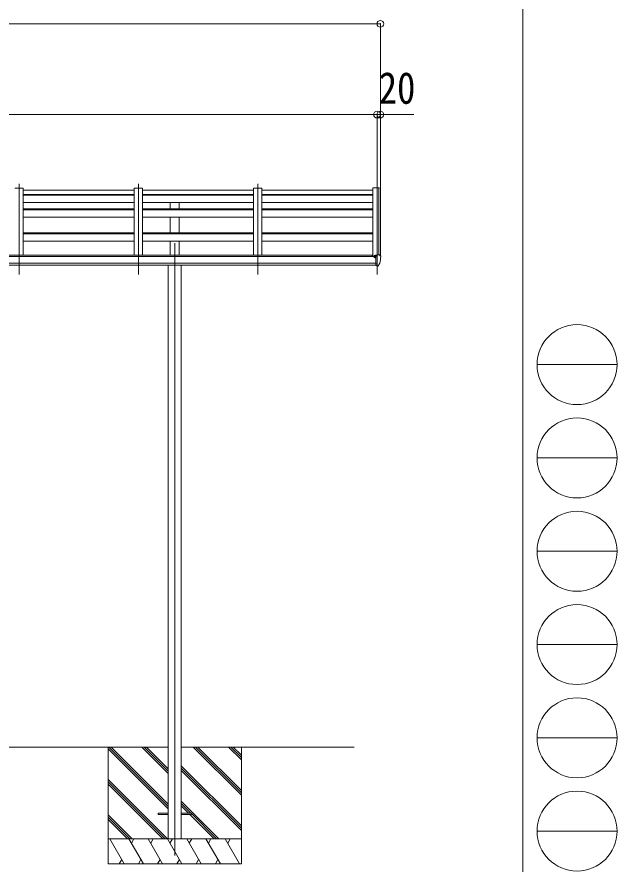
# Model space of a CAD drawing. Units: millimetres at full size, sheet at 1:40; details may follow other scales. Extents: x -11181 to 11305, y -7804 to 7716.
# Drawn here: x 7704 to 11305, y -4441 to 643 of the extents above; entities that cross this region are included whole.
import ezdxf
from ezdxf.enums import TextEntityAlignment as Align

# ---------------------------------------------------------------- set-up
doc = ezdxf.new("R2010")
doc.units = ezdxf.units.MM
doc.header["$LTSCALE"] = 40
doc.header["$PDMODE"] = 32
doc.header["$PDSIZE"] = 40
for name, color, linetype, lineweight in [('0-0_0', 7, 'Continuous', 9), ('0-1_本体', 4, 'Continuous', 9), ('0-2_部品', 7, 'Continuous', 9), ('0-8_PARTS2', 2, 'Continuous', 9), ('0-A_寸法', 6, 'Continuous', 9), ('F-0_240', 7, 'Continuous', 9)]:
    doc.layers.add(name, color=color, linetype=linetype, lineweight=lineweight)
doc.styles.add('ＭＳ ゴシック', font='')
doc.styles.get('ＭＳ ゴシック').set_extended_font_data('MS Gothic')

msp = doc.modelspace()

# ---------------------------------------------------------------- linework, layer by layer
at = {"layer": '0-0_0'}
for p, q in [((8611.15, -3739.42), (5390.15, -3739.42)), ((8250.65, -3739.42), (8250.65, -4439.42)), ((8611.15, -4109.44), (8250.65, -3748.94)), ((8611.15, -4095.29), (8255.27, -3739.42)), ((8611.15, -4081.15), (8269.42, -3739.42)), ((8611.15, -3897.3), (8453.26, -3739.42)), ((8611.15, -3883.16), (8467.41, -3739.42)), ((8611.15, -3869.02), (8481.55, -3739.42)), ((9726.65, -3739.42), (8690.15, -3739.42)), ((9050.65, -4028.44), (8761.63, -3739.42)), ((9050.65, -4014.29), (8775.77, -3739.42)), ((9050.65, -4000.15), (8789.92, -3739.42)), ((9050.65, -3816.31), (8973.76, -3739.42)), ((9050.65, -3802.16), (8987.91, -3739.42)), ((9050.65, -3788.02), (9002.05, -3739.42)), ((9050.65, -3739.42), (9050.65, -4439.42)), ((9050.65, -4212.28), (8690.15, -3851.79)), ((9050.65, -4226.43), (8690.15, -3865.93)), ((9050.65, -4240.57), (8690.15, -3880.07)), ((8607.29, -4289.42), (8250.65, -3932.79)), ((8593.15, -4289.42), (8250.65, -3946.93)), ((8579, -4289.42), (8250.65, -3961.07)), ((8915.66, -4289.42), (8690.15, -4063.92)), ((8747, -4134.91), (8690.15, -4078.06)), ((8732.86, -4134.91), (8690.15, -4092.2)), ((8395.16, -4289.42), (8250.65, -4144.92)), ((8381.01, -4289.42), (8250.65, -4159.06)), ((8887.37, -4289.42), (8741.86, -4143.91)), ((8901.51, -4289.42), (8750.65, -4138.56)), ((8366.87, -4289.42), (8250.65, -4173.2)), ((8250.65, -4289.42), (9050.65, -4289.42)), ((8347.54, -4439.42), (8260.93, -4289.42)), ((8463.01, -4439.42), (8376.4, -4289.42)), ((8406.41, -4289.42), (8391.41, -4315.41)), ((8578.48, -4439.42), (8491.88, -4289.42)), ((8506.88, -4315.41), (8521.88, -4289.42)), ((8693.95, -4439.42), (8607.35, -4289.42)), ((8622.35, -4315.41), (8637.35, -4289.42)), ((8809.42, -4439.42), (8722.82, -4289.42)), ((8737.82, -4315.41), (8752.82, -4289.42)), ((8924.89, -4439.42), (8838.29, -4289.42)), ((8853.29, -4315.41), (8868.29, -4289.42)), ((9040.36, -4439.42), (8953.76, -4289.42)), ((8968.76, -4315.41), (8983.76, -4289.42)), ((8332.54, -4413.45), (8317.54, -4439.42)), ((8448.01, -4413.45), (8433.01, -4439.42)), ((8563.48, -4413.45), (8548.48, -4439.42)), ((8678.95, -4413.44), (8663.95, -4439.42)), ((8794.42, -4413.44), (8779.42, -4439.42)), ((8909.89, -4413.45), (8894.89, -4439.42)), ((9050.65, -4439.42), (8250.65, -4439.42))]:
    msp.add_line(p, q, dxfattribs=at)
at = {"layer": '0-1_本体'}
for p, q in [((7691.65, -383.85), (7741.65, -383.85)), ((7741.65, -383.85), (7741.65, -783.43)), ((8407.65, -396.25), (7741.65, -396.25)), ((8407.65, -383.85), (8407.65, -787.12)), ((8407.65, -383.85), (8457.65, -383.85)), ((8457.65, -383.85), (8457.65, -787.12)), ((9123.65, -396.25), (8457.65, -396.25)), ((9123.65, -383.85), (9123.65, -787.12)), ((9123.65, -383.85), (9173.65, -383.85)), ((9173.65, -383.85), (9173.65, -787.12)), ((9839.65, -396.25), (9173.65, -396.25)), ((9839.65, -383.25), (9839.65, -793.83)), ((9875.57, -383.45), (9874.95, -385.07)), ((9875.65, -383.34), (9875.65, -783.65)), ((9883.7, -383.67), (9875.86, -383.26)), ((9884.64, -384.55), (9884.65, -790.19)), ((8407.65, -422.96), (7741.65, -422.96)), ((8407.65, -425.81), (7741.65, -425.81)), ((9123.65, -422.96), (8457.65, -422.96)), ((9123.65, -425.81), (8457.65, -425.81)), ((9839.65, -422.96), (9173.65, -422.96)), ((9839.65, -425.81), (9173.65, -425.81)), ((8407.65, -470.54), (7741.65, -470.54)), ((9123.65, -470.54), (8457.65, -470.54)), ((8623.15, -509.08), (8623.15, -470.39)), ((8678.15, -509.08), (8678.15, -470.39)), ((9839.65, -470.54), (9173.65, -470.54)), ((8407.65, -509.23), (7741.65, -509.23)), ((8407.65, -514.52), (7741.65, -514.52)), ((8407.65, -558.6), (7741.65, -558.6)), ((9123.65, -509.23), (8457.65, -509.23)), ((9123.65, -514.52), (8457.65, -514.52)), ((9123.65, -558.6), (8457.65, -558.6)), ((8623.15, -652), (8623.15, -558.45)), ((8678.15, -652), (8678.15, -558.45)), ((9839.65, -509.23), (9173.65, -509.23)), ((9839.65, -514.52), (9173.65, -514.52)), ((9839.65, -558.6), (9173.65, -558.6)), ((8407.65, -652.16), (7741.65, -652.16)), ((8407.65, -658.95), (7741.65, -658.95)), ((9123.65, -652.16), (8457.65, -652.16)), ((9123.65, -658.95), (8457.65, -658.95)), ((9839.65, -652.16), (9173.65, -652.16)), ((9839.65, -658.95), (9173.65, -658.95)), ((8407.65, -702.5), (7741.65, -702.5)), ((9123.65, -702.5), (8457.65, -702.5)), ((8623.15, -786.97), (8623.15, -702.35)), ((8678.15, -786.97), (8678.15, -702.35)), ((9839.65, -702.5), (9173.65, -702.5)), ((4143.15, -793.83), (9858.15, -793.83)), ((4166.65, -787.12), (9834.65, -787.12)), ((9834.65, -793.83), (9834.65, -787.12)), ((9858.15, -835.05), (4143.15, -835.05)), ((4143.15, -846.9), (9858.15, -846.82)), ((8611.15, -846.84), (8611.15, -4289.42)), ((8690.15, -846.84), (8690.15, -4289.42))]:
    msp.add_line(p, q, dxfattribs=at)
msp.add_lwpolyline([(9874.95, -783.65), (9874.95, -383.25), (9839.65, -383.25)], dxfattribs=at)
msp.add_circle((9850.67, -798.56), 3, dxfattribs=at)
for centre, radius, start, end in [((9875.85, -383.56), 0.301, 87.13321, 158.93673), ((9883.65, -384.67), 1, 6.67014, 87)]:
    msp.add_arc(centre, radius, start, end, dxfattribs=at)
at = {"layer": '0-2_部品'}
for p, q in [((9848.15, -798.61), (9847.67, -798.61)), ((9848.15, -789.54), (9848.15, -793.5)), ((9848.15, -796.99), (9848.15, -798.61)), ((9852.85, -798.61), (9848.15, -798.61)), ((9863.15, -788.38), (9849.15, -788.43)), ((9852.66, -786.45), (9852.65, -786.52)), ((9852.65, -788.42), (9852.65, -786.52)), ((9852.71, -786.38), (9852.66, -786.45)), ((9852.78, -786.31), (9852.71, -786.38)), ((9852.88, -786.25), (9852.78, -786.31)), ((9852.85, -797.42), (9852.85, -798.61)), ((9853.15, -798.61), (9852.85, -798.61)), ((9853, -786.2), (9852.88, -786.25)), ((9853.15, -786.16), (9853, -786.2)), ((9853.3, -786.12), (9853.15, -786.16)), ((9853.67, -798.61), (9853.15, -798.61)), ((9853.47, -786.11), (9853.3, -786.12)), ((9853.47, -786.11), (9863.15, -785.38)), ((9858.15, -790.78), (9863.15, -790.78)), ((9858.15, -848.99), (9858.15, -790.78)), ((9858.15, -793.42), (9864.65, -793.03)), ((9863.15, -784.61), (9863.15, -790.78)), ((9863.15, -784.61), (9864.65, -784.61)), ((9864.65, -783.69), (9876.65, -783.69)), ((9876.65, -783.69), (9878.98, -783.83)), ((9879.74, -784.26), (9883.8, -790.07)), ((9886.65, -793.06), (9886.65, -793.69)), ((9861.48, -837.89), (9858.15, -837.46)), ((9858.15, -848.99), (9863.65, -848.99)), ((9864.65, -838.3), (9861.48, -837.89)), ((9866.15, -852.1), (9869.86, -851.87)), ((9872.27, -850.38), (9882.02, -835))]:
    msp.add_line(p, q, dxfattribs=at)
at = {"layer": '0-2_部品', "color": 4}
for p, q in [((8611.15, -4134.91), (8550.65, -4134.91)), ((8550.65, -4134.91), (8550.65, -4143.91)), ((8611.15, -4143.91), (8550.65, -4143.91)), ((8750.65, -4134.91), (8690.15, -4134.91)), ((8750.65, -4143.91), (8690.15, -4143.91)), ((8750.65, -4134.91), (8750.65, -4143.91))]:
    msp.add_line(p, q, dxfattribs=at)
at = {"layer": '0-2_部品'}
for points in [[(9866.15, -852.1), (9864.65, -852.19), (9864.65, -783.69)], [(9864.65, -849.99), (9864.15, -849.99), (9863.65, -848.99)]]:
    msp.add_lwpolyline(points, dxfattribs=at)
for centre, radius, start, end in [((9850.65, -798.61), 2.5, 28.35764, 180), ((9850.65, -798.61), 2.5, 0, 28.35764), ((9878.92, -784.83), 1, 35, 86.5), ((9694.16, -793.69), 192.49, 347.8767, 359.9992), ((9883.65, -793.06), 3, 0, 87), ((9869.67, -848.88), 3, 273.5, 330), ((9879.42, -833.5), 3, 330, 348.16652)]:
    msp.add_arc(centre, radius, start, end, dxfattribs=at)
msp.add_ellipse((9849.15, -789.54), major_axis=(0.02, 1.1), ratio=0.906239, start_param=0.0206394, end_param=1.5914357, dxfattribs=at)
at = {"layer": '0-8_PARTS2'}
for p, q in [((7716.65, -903.02), (7716.65, -359.17)), ((8432.65, -903.02), (8432.65, -359.17)), ((9148.65, -903.02), (9148.65, -359.17)), ((9864.65, -903.02), (9864.65, -359.17)), ((8650.65, -714.21), (8650.65, -4389.44))]:
    msp.add_line(p, q, dxfattribs=at)
at = {"layer": '0-A_寸法'}
for p, q in [((-1611.35, 602.37), (9884.64, 602.37)), ((9884.64, 602.37), (9884.64, 56.99)), ((9864.64, 56.99), (4136.65, 56.99)), ((9864.64, 56.99), (9864.64, -398.59)), ((9864.64, 56.99), (9864.64, -398.59)), ((9864.64, 56.99), (9884.64, 56.99)), ((9884.64, 56.99), (9884.64, -398.59)), ((9884.64, 56.99), (10084.64, 56.99))]:
    msp.add_line(p, q, dxfattribs=at)
for p in [(9884.64, 602.37), (9864.64, 56.99), (9884.64, 56.99)]:
    msp.add_point(p, dxfattribs=at)
at = {"layer": 'F-0_240', "color": 5}
msp.add_line((10739.39, 7716.46), (10739.39, -7803.54), dxfattribs=at)
at = {"layer": 'F-0_240', "color": 4}
for p, q in [((10824.88, -1443.54), (11304.88, -1443.54)), ((10824.88, -2003.54), (11304.88, -2003.54)), ((10824.88, -2563.54), (11304.88, -2563.54)), ((10824.88, -3123.54), (11304.88, -3123.54)), ((10824.88, -3683.54), (11304.88, -3683.54)), ((10824.88, -4243.54), (11304.88, -4243.54))]:
    msp.add_line(p, q, dxfattribs=at)
for centre in [(11064.88, -1443.54), (11064.88, -2003.54), (11064.88, -2563.54), (11064.88, -3123.54), (11064.88, -3683.54), (11064.88, -4243.54)]:
    msp.add_circle(centre, 240, dxfattribs=at)

# ---------------------------------------------------------------- texts
at = {"layer": '0-A_寸法', "color": 7, "style": 'ＭＳ ゴシック', "width": 0.85}
msp.add_text('20', height=190.6, dxfattribs=at).set_placement((9874.64, 64.99), align=Align.BOTTOM_LEFT)

doc.saveas('drawing.dxf')
